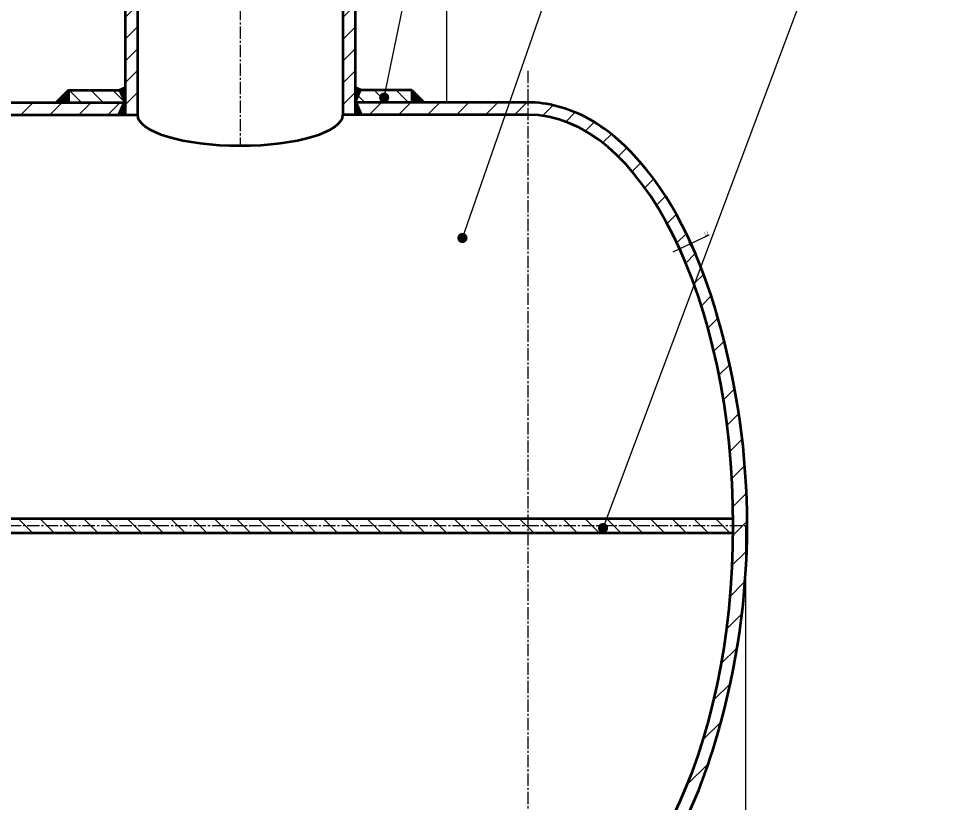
# Model space of a CAD drawing. Header units: millimetres. Extents: x -342 to 8068, y -807 to 5133.
# Drawn here: x 3873 to 4784, y 3403 to 4166 of the extents above; entities that cross this region are included whole.
import ezdxf

# ---------------------------------------------------------------- set-up
doc = ezdxf.new("R2010")
doc.units = ezdxf.units.MM
doc.linetypes.add('点画线', pattern=[18, 12, -2, 2, -2])
for name, color, linetype, lineweight, true_color in [('中心线层', 1, '点画线', 18, 0xff0000), ('剖面线层', 4, 'Continuous', 18, 0x00ffff), ('尺寸线层', 3, 'Continuous', 18, 0x00ff00)]:
    doc.layers.add(name, color=color, linetype=linetype, lineweight=lineweight, true_color=true_color)
doc.layers.add('粗实线层', color=7, linetype='Continuous', lineweight=35)
doc.layers.add('细实线层', color=7, linetype='Continuous', lineweight=18)
doc.styles.add('标准', font='', dxfattribs={"width": 0.667})
doc.styles.get('标准').set_extended_font_data('宋体')
doc.dimstyles.new('标准', dxfattribs={"dimtxt": 3.5, "dimasz": 4, "dimexe": 2, "dimexo": 0, "dimtad": 1, "dimdsep": 46, "dimtxsty": '标准', "dimcen": 0, "dimdle": 6, "dimazin": 2, "dimtfac": 0.707107, "dimtdec": 3, "dimtmove": 0, "dimatfit": 3, "dimfxl": 1, "dimtolj": 1, "dimlwd": -1, "dimlwe": -1, "dimarcsym": 1})
pattern_1 = [(135, (0, 0), (-10.6066, -10.6066), [])]

# ---------------------------------------------------------------- blocks, each defined once
blk = doc.blocks.new('*X1')
at = {"layer": '尺寸线层', "linetype": 'Continuous'}
for points in [[(123.18, 2642.56), (127.18, 2643.06), (127.18, 2642.06)], [(4580.45, 2642.56), (4576.45, 2643.06), (4576.45, 2642.06)]]:
    blk.add_hatch(color=0, dxfattribs=at).paths.add_polyline_path(points, flags=0)
at = {"layer": '尺寸线层', "color": 0, "linetype": 'Continuous'}
for p, q in [((123.18, 3672.71), (123.18, 2640.56)), ((4580.45, 3672.68), (4580.45, 2640.56)), ((123.18, 2642.56), (4580.45, 2642.56))]:
    blk.add_line(p, q, dxfattribs=at)
at = {"layer": '尺寸线层', "color": 0, "linetype": 'Continuous', "insert": (2189.89, 2644.94), "char_height": 3.5, "width": 11.4559, "attachment_point": 5, "line_spacing_factor": 1.15057, "style": '标准'}
blk.add_mtext('\\T1.1;7110', dxfattribs=at)
blk = doc.blocks.new('*X6')
at = {"layer": '尺寸线层', "linetype": 'Continuous'}
for points in [[(4289.12, 4284.7), (4289.62, 4280.7), (4288.62, 4280.7)], [(4289.12, 4084.7), (4289.62, 4088.7), (4288.62, 4088.7)]]:
    blk.add_hatch(color=0, dxfattribs=at).paths.add_polyline_path(points, flags=0)
at = {"layer": '尺寸线层', "color": 0, "linetype": 'Continuous'}
for p, q in [((4222.37, 4284.7), (4291.12, 4284.7)), ((4289.12, 4284.7), (4289.12, 4084.7)), ((4267.53, 4084.7), (4291.12, 4084.7))]:
    blk.add_line(p, q, dxfattribs=at)
at = {"layer": '尺寸线层', "color": 0, "linetype": 'Continuous', "insert": (4286.74, 4184.7), "char_height": 3.5, "width": 8.5919, "attachment_point": 5, "rotation": 90, "line_spacing_factor": 1.15057, "style": '标准'}
blk.add_mtext('\\T1.1;200', dxfattribs=at)
blk = doc.blocks.new('*X7')
at = {"layer": '尺寸线层', "linetype": 'Continuous'}
for points in [[(3767.37, 4324.42), (3771.37, 4323.92), (3771.37, 4324.92)], [(4088.37, 4324.42), (4084.37, 4323.92), (4084.37, 4324.92)]]:
    blk.add_hatch(color=0, dxfattribs=at).paths.add_polyline_path(points, flags=0)
at = {"layer": '尺寸线层', "color": 0, "linetype": 'Continuous'}
for p, q in [((3767.37, 4106.15), (3767.37, 4326.42)), ((4088.37, 4284.7), (4088.37, 4326.42)), ((4088.37, 4324.42), (3767.37, 4324.42))]:
    blk.add_line(p, q, dxfattribs=at)
at = {"layer": '尺寸线层', "color": 0, "linetype": 'Continuous', "insert": (3927.87, 4326.8), "char_height": 3.5, "width": 8.5919, "attachment_point": 5, "line_spacing_factor": 1.15057, "style": '标准'}
blk.add_mtext('\\T1.1;320', dxfattribs=at)
blk = doc.blocks.new('*X20')
at = {"layer": '尺寸线层', "linetype": 'Continuous'}
for points in [[(4526.06, 3946.86), (4529.48, 3948.99), (4529.9, 3948.09)], [(4515.22, 3941.85), (4511.38, 3940.63), (4511.8, 3939.72)]]:
    blk.add_hatch(color=0, dxfattribs=at).paths.add_polyline_path(points, flags=0)
at = {"layer": '尺寸线层', "color": 0, "linetype": 'Continuous'}
for p, q in [((4509.77, 3939.34), (4544.97, 3955.6)), ((4514.29, 3943.86), (4516.06, 3940.04)), ((4525.13, 3948.87), (4526.9, 3945.05))]:
    blk.add_line(p, q, dxfattribs=at)
at = {"layer": '尺寸线层', "color": 0, "linetype": 'Continuous', "insert": (4542.24, 3956.95), "char_height": 3.5, "width": 8.1537, "attachment_point": 5, "rotation": 24.79906, "line_spacing_factor": 1.15057, "style": '标准'}
blk.add_mtext('\\T1.1;12', dxfattribs=at)
blk = doc.blocks.new('*X54')
at = {"layer": '细实线层', "lineweight": 18}
h = blk.add_hatch(color=256, dxfattribs=at)
edge = h.paths.add_edge_path(flags=0)
edge.add_arc((0, 0), 5, 0, 360)
at = {"layer": '细实线层'}
for p, q in [((0, 0), (101.28, 494.98)), ((101.28, 494.98), (201.28, 494.98))]:
    blk.add_line(p, q, dxfattribs=at)
at = {"layer": '细实线层', "lineweight": 18, "insert": (151.28, 506.98), "char_height": 50, "width": 81.8278, "attachment_point": 8, "line_spacing_factor": 1.15057, "style": '标准'}
blk.add_mtext('\\T1.1;19', dxfattribs=at)
blk = doc.blocks.new('*X55')
at = {"layer": '细实线层', "lineweight": 18}
h = blk.add_hatch(color=256, dxfattribs=at)
edge = h.paths.add_edge_path(flags=0)
edge.add_arc((0, 0), 5, 0, 360)
at = {"layer": '细实线层'}
for p, q in [((0, 0), (220.12, 631.67)), ((220.12, 631.67), (320.12, 631.67))]:
    blk.add_line(p, q, dxfattribs=at)
at = {"layer": '细实线层', "lineweight": 18, "insert": (270.12, 643.67), "char_height": 50, "width": 81.8278, "attachment_point": 8, "line_spacing_factor": 1.15057, "style": '标准'}
blk.add_mtext('\\T1.1;20', dxfattribs=at)
blk = doc.blocks.new('*X57')
at = {"layer": '细实线层', "lineweight": 18}
h = blk.add_hatch(color=256, dxfattribs=at)
edge = h.paths.add_edge_path(flags=0)
edge.add_arc((0, 0), 5, 0, 360)
at = {"layer": '细实线层'}
for p, q in [((0, 0), (342.41, 914.04)), ((342.41, 914.04), (442.41, 914.04))]:
    blk.add_line(p, q, dxfattribs=at)
at = {"layer": '细实线层', "lineweight": 18, "insert": (392.41, 926.04), "char_height": 50, "width": 81.8278, "attachment_point": 8, "line_spacing_factor": 1.15057, "style": '标准'}
blk.add_mtext('\\T1.1;21', dxfattribs=at)
blk = doc.blocks.new('*X61')
at = {"layer": '尺寸线层', "linetype": 'Continuous'}
for points in [[(-80, 0), (-40, -5), (-40, 5)], [(-80, -1390.7), (-40, -1395.7), (-40, -1385.7)]]:
    blk.add_hatch(color=0, dxfattribs=at).paths.add_polyline_path(points, flags=0)
at = {"layer": '尺寸线层', "color": 0, "linetype": 'Continuous'}
for p, q in [((0, 0), (-80, 0)), ((0, -1390.7), (-80, -1390.7))]:
    blk.add_line(p, q, dxfattribs=at)
at = {"layer": '尺寸线层', "color": 0, "linetype": 'Continuous', "lineweight": 30}
for p, q in [((0, -50), (0, 0)), ((0, -1390.7), (0, -1340.7))]:
    blk.add_line(p, q, dxfattribs=at)
at = {"layer": '尺寸线层', "color": 0, "linetype": 'Continuous', "char_height": 35, "width": 28.6397, "attachment_point": 5, "line_spacing_factor": 1.15057, "style": '标准'}
for insert in [(-24.94, 38.88), (-26.31, -1426.96)]:
    blk.add_mtext('\\T1.1;A', dxfattribs=dict(at, insert=insert))

msp = doc.modelspace()

# ---------------------------------------------------------------- hatches: boundary and pattern name
at = {"layer": '剖面线层'}
h = msp.add_hatch(dxfattribs=at)
h.set_pattern_fill('UserPattern', color=256, scale=15, angle=45, style=0, pattern_type=0)
h.set_pattern_definition([(45, (0, 0), (-10.6066, 10.6066), [])])
h.paths.add_polyline_path([(3976.374, 4096.697), (3976.374, 4215.975), (3976.374, 4260.697), (3976.374, 4277.016), (3988.374, 4277.016), (3988.374, 4072.697), (3976.374, 4072.697), (3976.374, 4084.697)], flags=0)
h.paths.add_polyline_path([(4188.374, 4072.697), (4188.374, 4186.264), (4188.374, 4277.016), (4200.374, 4277.016), (4200.374, 4260.697), (4200.374, 4096.697), (4200.374, 4084.697), (4200.374, 4072.697)], flags=0)
h = msp.add_hatch(dxfattribs=at)
h.set_pattern_fill('ANSI37', color=256, scale=0.1, style=0)
h.paths.add_polyline_path([(3976.374, 4096.697), (3976.374, 4093.075), (3976.374, 4084.697), (3971.176, 4096.697)], flags=0)
h.paths.add_polyline_path([(3976.374, 4099.204), (3976.374, 4097.236), (3976.374, 4096.697), (3971.176, 4096.697), (3971.083, 4096.912)], flags=0)
h = msp.add_hatch(dxfattribs=at)
h.set_pattern_fill('ANSI37', color=256, scale=0.1, style=0)
h.paths.add_polyline_path([(4200.374, 4096.697), (4200.374, 4093.075), (4200.374, 4084.697), (4205.572, 4096.697)], flags=0)
h.paths.add_polyline_path([(4200.374, 4099.204), (4200.374, 4097.236), (4200.374, 4096.697), (4205.572, 4096.697), (4205.665, 4096.912)], flags=0)
h = msp.add_hatch(dxfattribs=at)
h.set_pattern_fill('ANSI37', color=256, scale=0.01, style=0)
h.paths.add_polyline_path([(3909.221, 4084.697), (3914.028, 4089.443), (3921.374, 4096.697), (3921.374, 4084.697)], flags=0)
h = msp.add_hatch(dxfattribs=at)
h.set_pattern_fill('UserPattern', color=256, scale=15, angle=135, style=0, pattern_type=0)
h.set_pattern_definition(pattern_1)
h.paths.add_polyline_path([(4200.374, 4084.697), (4200.374, 4089.758), (4200.374, 4096.697), (4255.374, 4096.697), (4255.374, 4084.697)], flags=0)
h.paths.add_polyline_path([(3921.374, 4084.697), (3921.374, 4087.526), (3921.374, 4096.697), (3976.374, 4096.697), (3976.374, 4084.697)], flags=0)
h = msp.add_hatch(dxfattribs=at)
h.set_pattern_fill('ANSI37', color=256, scale=0.01, style=0)
h.paths.add_polyline_path([(4255.374, 4084.697), (4255.374, 4084.907), (4255.374, 4096.697), (4267.527, 4084.697)], flags=0)
h = msp.add_hatch(dxfattribs=at)
h.set_pattern_fill('UserPattern', color=256, scale=20, angle=45, style=0, pattern_type=0)
h.set_pattern_definition([(45, (0, 0), (-14.142136, 14.142136), [])])
edge = h.paths.add_edge_path(flags=0)
edge.add_ellipse((4368.374, 3672.697), major_axis=(0, 400), ratio=0.5, start_angle=270, end_angle=341.69106)
edge.add_ellipse((4368.374, 3672.697), major_axis=(0, 400), ratio=0.5, start_angle=341.69106, end_angle=360)
edge.add_line((4368.374, 4072.697), (4368.374, 4084.697))
edge.add_spline(control_points=[(4368.374, 4084.697), (4387.467, 4084.697), (4426.251, 4074.68), (4496.914, 4016.141), (4535.305, 3937.697), (4553.108, 3876.025), (4570.446, 3815.967), (4580.455, 3747.009), (4580.452, 3672.697)], knot_values=[0, 0, 0, 0, 81.9228835, 163.845767, 327.691534, 327.691534, 327.691534, 503.3200708, 503.3200708, 503.3200708, 503.3200708], weights=[1, 0.9776709, 0.9441773, 0.9218482, 0.9553418, 1, 0.9106739, 0.8452852, 0.803834], degree=3, periodic=0)
edge.add_line((4580.452, 3672.697), (4568.374, 3672.697))
h.paths.add_polyline_path([(4200.374, 4072.697), (4200.374, 4075.775), (4200.374, 4084.697), (4255.374, 4084.697), (4267.527, 4084.697), (4368.374, 4084.697), (4368.374, 4072.697)], flags=0)
h.paths.add_polyline_path([(3808.374, 4072.697), (3808.374, 4080.409), (3808.374, 4084.697), (3824.645, 4084.697), (3909.221, 4084.697), (3921.374, 4084.697), (3976.374, 4084.697), (3976.374, 4072.697)], flags=0)
h.paths.add_polyline_path([(3808.374, 3260.697), (3808.374, 3266.424), (3808.374, 3272.697), (3976.374, 3272.697), (3976.374, 3260.697), (3921.374, 3260.697), (3824.851, 3260.697)], flags=0)
h.paths.add_polyline_path([(4200.374, 3260.697), (4200.374, 3265.446), (4200.374, 3272.697), (4368.374, 3272.697), (4368.374, 3260.697), (4255.374, 3260.697)], flags=0)
edge = h.paths.add_edge_path(flags=0)
edge.add_line((4368.374, 3260.697), (4368.374, 3270.395))
edge.add_line((4368.374, 3270.395), (4368.374, 3272.697))
edge.add_ellipse((4368.374, 3672.697), major_axis=(0, 400), ratio=0.5, start_angle=180, end_angle=270)
edge.add_line((4568.374, 3672.697), (4580.452, 3672.697))
edge.add_spline(control_points=[(4580.452, 3672.697), (4580.45, 3601.877), (4571.335, 3532.509), (4533.469, 3401.337), (4491.904, 3321.655), (4420.817, 3268.703), (4385.243, 3260.697), (4368.374, 3260.697)], knot_values=[0, 0, 0, 0, 159.5436379, 159.5436379, 331.4496914, 417.4027182, 503.3557449, 503.3557449, 503.3557449, 503.3557449], weights=[0.803834, 0.7679447, 0.75, 0.75, 0.78125, 0.8854167, 0.9583333, 1], degree=3, periodic=0)
h = msp.add_hatch(dxfattribs=at)
h.set_pattern_fill('ANSI37', color=256, scale=0.1, style=0)
h.paths.add_polyline_path([(3974.273, 4081.613), (3973.121, 4079.07), (3970.234, 4072.697), (3976.374, 4072.697), (3976.374, 4084.697), (3975.671, 4084.697)], flags=0)
h.paths.add_polyline_path([(3976.031, 4085.49), (3975.761, 4084.895), (3975.671, 4084.697), (3976.374, 4084.697)], flags=0)
h = msp.add_hatch(dxfattribs=at)
h.set_pattern_fill('ANSI37', color=256, scale=0.1, style=0)
h.paths.add_polyline_path([(4202.475, 4081.613), (4203.627, 4079.07), (4206.515, 4072.697), (4200.374, 4072.697), (4200.374, 4084.697), (4201.077, 4084.697)], flags=0)
h.paths.add_polyline_path([(4200.718, 4085.49), (4200.987, 4084.895), (4201.077, 4084.697), (4200.374, 4084.697)], flags=0)
h = msp.add_hatch(dxfattribs=at)
h.set_pattern_fill('UserPattern', color=256, scale=15, angle=135, style=0, pattern_type=0)
h.set_pattern_definition(pattern_1)
h.paths.add_polyline_path([(3764.758, 3672.697), (3764.758, 3677.231), (3764.758, 3679.697), (3771.374, 3679.697), (3783.479, 3679.697), (3789.428, 3679.697), (3808.374, 3679.697), (4368.374, 3679.697), (4368.374, 3672.697)], flags=0)
h.paths.add_polyline_path([(3764.758, 3665.697), (3764.758, 3669.027), (3764.758, 3672.697), (4368.374, 3672.697), (4368.374, 3665.697), (3808.374, 3665.697), (3789.428, 3665.697), (3783.479, 3665.697), (3771.374, 3665.697)], flags=0)
edge = h.paths.add_edge_path(flags=0)
edge.add_line((4368.374, 3672.697), (4368.374, 3674.866))
edge.add_line((4368.374, 3674.866), (4368.374, 3679.697))
edge.add_line((4368.374, 3679.697), (4568.344, 3679.697))
edge.add_ellipse((4368.374, 3672.697), major_axis=(0, 400), ratio=0.5, start_angle=270, end_angle=272.004841)
edge.add_line((4568.374, 3672.697), (4368.374, 3672.697))
edge = h.paths.add_edge_path(flags=0)
edge.add_line((4368.374, 3665.697), (4368.374, 3668.29))
edge.add_line((4368.374, 3668.29), (4368.374, 3672.697))
edge.add_line((4368.374, 3672.697), (4568.374, 3672.697))
edge.add_ellipse((4368.374, 3672.697), major_axis=(0, 400), ratio=0.5, start_angle=267.995159, end_angle=270)
edge.add_line((4568.344, 3665.697), (4368.374, 3665.697))

# ---------------------------------------------------------------- linework, layer by layer
at = {"layer": '中心线层'}
for p, q in [((4088.374, 4392.574), (4088.374, 4043.247)), ((4368.374, 4115.446), (4368.374, 3255.471))]:
    msp.add_line(p, q, dxfattribs=at)
at = {"layer": '中心线层', "color": 2}
msp.add_line((2117.047, 3672.697), (4580.452, 3672.697), dxfattribs=at)
at = {"layer": '粗实线层'}
for p, q in [((3976.374, 4284.697), (3976.374, 4072.697)), ((4200.374, 4284.697), (4200.374, 4072.697)), ((3988.374, 4277.016), (3988.374, 4072.697)), ((4188.374, 4277.016), (4188.374, 4072.697)), ((3971.083, 4096.912), (3976.374, 4099.204)), ((4205.665, 4096.912), (4200.374, 4099.204)), ((3921.374, 4096.697), (3909.221, 4084.697)), ((3921.374, 4096.697), (3976.374, 4096.697)), ((3921.374, 4096.697), (3921.374, 4084.697)), ((3921.374, 4096.697), (3976.374, 4096.697)), ((3976.374, 4084.697), (3971.083, 4096.912)), ((4200.374, 4084.697), (4205.665, 4096.912)), ((4255.374, 4096.697), (4200.374, 4096.697)), ((4255.374, 4096.697), (4200.374, 4096.697)), ((4255.374, 4096.697), (4255.374, 4084.697)), ((4255.374, 4096.697), (4267.527, 4084.697)), ((3808.374, 4084.697), (3921.374, 4084.697)), ((3921.374, 4084.697), (3976.374, 4084.697)), ((3970.234, 4072.697), (3974.273, 4081.613)), ((3974.273, 4081.613), (3976.031, 4085.49)), ((4368.374, 4084.697), (4200.374, 4084.697)), ((4202.475, 4081.613), (4200.718, 4085.49)), ((4206.515, 4072.697), (4202.475, 4081.613)), ((3808.374, 4072.697), (3988.374, 4072.697)), ((4368.374, 4072.697), (4188.374, 4072.697)), ((3764.758, 3679.697), (4568.344, 3679.697)), ((3764.758, 3665.697), (4568.344, 3665.697))]:
    msp.add_line(p, q, dxfattribs=at)
for centre, major_axis, ratio in [((4088.374, 4072.697), (100, 0), 0.3011664), ((4368.374, 3672.697), (0, 400), 0.5)]:
    msp.add_ellipse(centre, major_axis=major_axis, ratio=ratio, start_param=3.1415927, end_param=6.2831853, dxfattribs=at)
at = {"layer": '粗实线层', "start_tangent": (1, 0), "end_tangent": (-1, 0)}
msp.add_spline([(4368.374, 3260.697), (4419.042, 3272.355), (4470.345, 3310.593), (4553.108, 3469.369), (4553.108, 3876.025), (4477.445, 4026.963), (4424.843, 4070.156), (4368.374, 4084.697)], degree=3, dxfattribs=at)

# ---------------------------------------------------------------- block references
at = {"layer": '中心线层'}
for name, p in [('*X54', (4228.563, 4089.348)), ('*X55', (4304.725, 3952.655)), ('*X57', (4441.634, 3670.285))]:
    msp.add_blockref(name, p, dxfattribs=at)
at = {"layer": '尺寸线层'}
msp.add_blockref('*X61', (4088.374, 4392.574), dxfattribs=at)

# ---------------------------------------------------------------- dimensions: what is measured, and where the dimension line sits
dim = msp.add_linear_dim(base=(3767.374, 4324.423), p1=(4088.374, 4284.697), p2=(3767.374, 4106.152), text='320', dimstyle='标准', override={"dimsah": 1}, dxfattribs=at)
dim.commit()
dim.dimension.update_dxf_attribs({"geometry": '*X7', "text_midpoint": (3927.874, 4324.423)})
dim = msp.add_linear_dim(base=(4289.117, 4084.697), p1=(4222.374, 4284.697), p2=(4267.527, 4084.697), angle=270, dimstyle='标准', override={"dimsah": 1}, dxfattribs=at)
dim.commit()
dim.dimension.update_dxf_attribs({"geometry": '*X6', "text_midpoint": (4289.117, 4184.697)})
dim = msp.add_linear_dim(base=(4526.061, 3946.862), p1=(4514.291, 3943.86), p2=(4525.134, 3948.87), angle=24.799059, text='12', dimstyle='标准', override={"dimsah": 1}, dxfattribs=at)
dim.commit()
dim.dimension.update_dxf_attribs({"geometry": '*X20', "text_midpoint": (4543.238, 3954.799), "dimtype": 160})
dim = msp.add_linear_dim(base=(4580.452, 2642.564), p1=(123.178, 3672.715), p2=(4580.452, 3672.68), text='7110', dimstyle='标准', override={"dimsah": 1}, dxfattribs=at)
dim.commit()
dim.dimension.update_dxf_attribs({"geometry": '*X1', "text_midpoint": (2189.894, 2642.564), "dimtype": 160})

doc.saveas('drawing.dxf')
